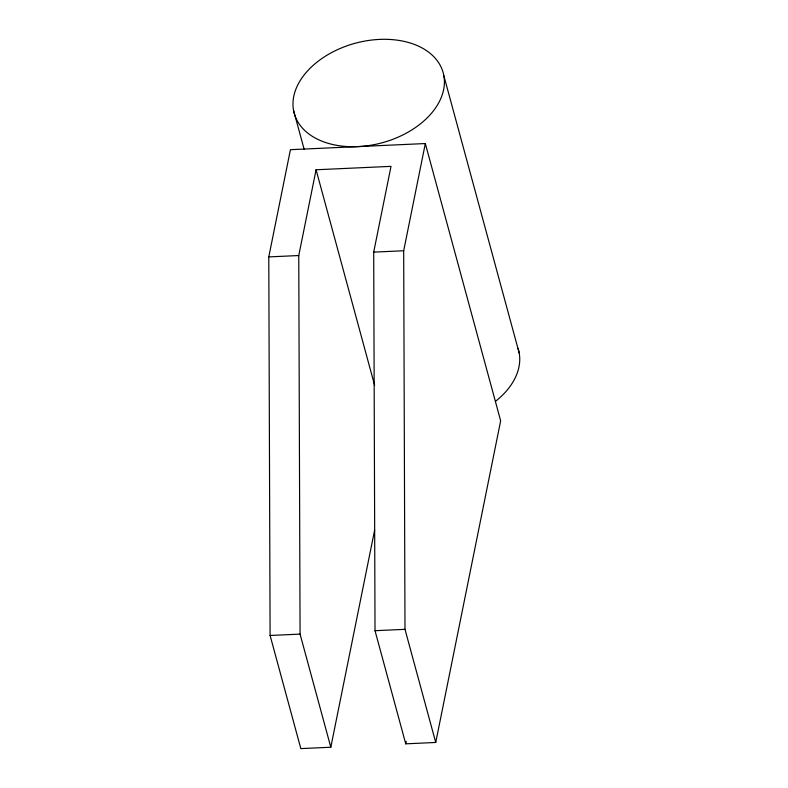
<?xml version="1.0" encoding="UTF-8"?>
<svg xmlns="http://www.w3.org/2000/svg" width="788" height="788" viewBox="0 0 788 788"><rect width="100%" height="100%" fill="white"/><g stroke="black" fill="none" stroke-linecap="round" stroke-linejoin="round"><path stroke-width="1.18" d="M268.787 256.898L290.427 149.681L425.323 143.544L500.656 420.822L435.734 742.463L405.751 743.833L375.019 630.705L373.699 252.13L391.015 166.357L316.077 169.765L298.76 255.539L300.07 634.113L330.812 747.241L300.829 748.6L270.097 635.473L268.787 256.898L298.76 255.539M435.734 742.463L404.993 629.336L403.683 250.761L425.323 143.544M330.812 747.241L374.615 530.225M405.751 743.833L406.244 741.419M373.699 252.13L403.683 250.761M270.097 635.473L300.07 634.113M375.019 630.705L404.993 629.336M443.88 75.845A77.204 51.555 -15.2 0 1 338.85 145.672A77.204 51.555 -15.2 0 1 323.356 57.514A77.204 51.555 -15.2 0 1 443.88 75.845L519.213 353.113M316.077 169.765L374.664 385.421M293.5 110.172L304.129 149.277M518.031 348.355A77.204 51.555 -15.2 0 1 495.455 401.368"/></g></svg>
